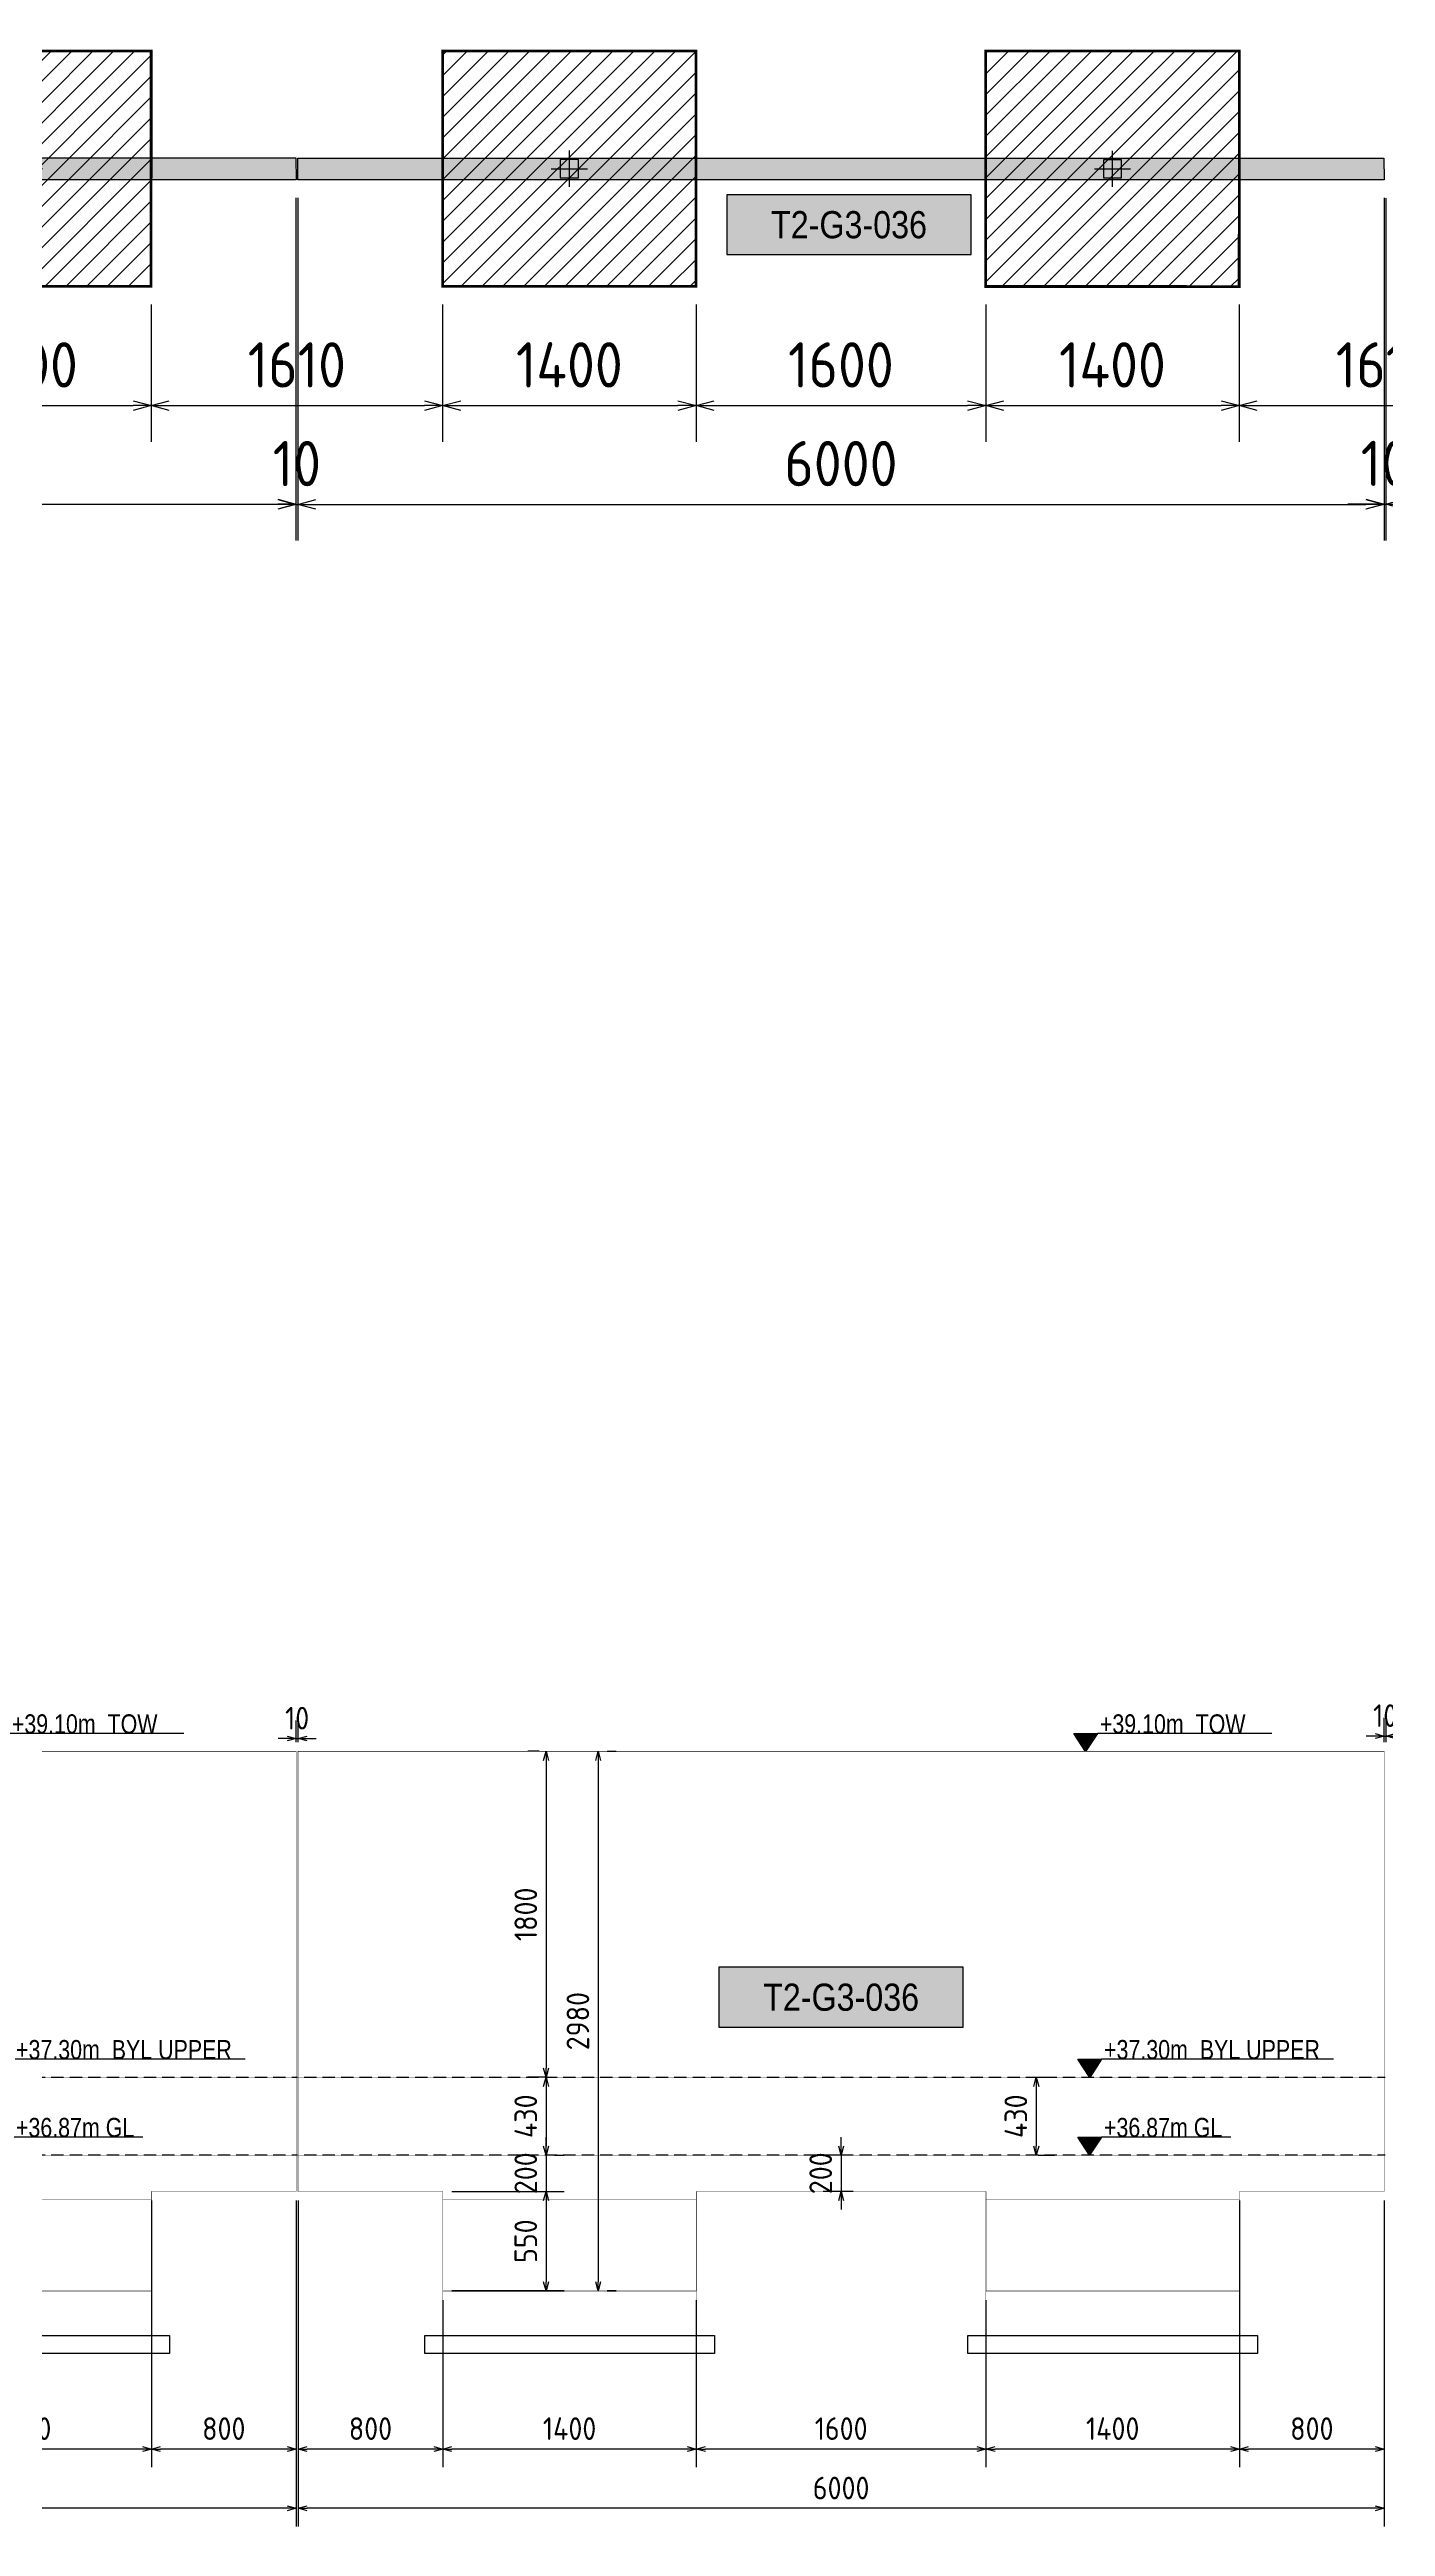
# Model space of a CAD drawing. Header units: centimetres. Extents: x -6122352 to 7132207, y -1694241 to 1947892.
# Drawn here: x 3772394 to 3779774, y 813254 to 826931 of the extents above; entities that cross this region are included whole.
import ezdxf
from ezdxf.enums import TextEntityAlignment as Align

# ---------------------------------------------------------------- set-up
doc = ezdxf.new("R2010")
doc.units = ezdxf.units.CM
doc.header["$MEASUREMENT"] = 0
doc.header["$PDMODE"] = 66
doc.header["$PDSIZE"] = 100
doc.linetypes.add('DASHED2', pattern=[0.375, 0.25, -0.125])
doc.linetypes.add('HIDDEN', pattern=[0.375, 0.25, -0.125])
for name, color, linetype in [('@MI-FOOTINGS', 7, 'Continuous'), ('@MI-TYPE-01', 30, 'Continuous'), ('@MI-TYPE-02', 6, 'Continuous'), ('JML-Dimension', 1, 'Continuous'), ('PANEL-TAGS', 7, 'Continuous'), ('SECTION', 130, 'Continuous')]:
    doc.layers.add(name, color=color, linetype=linetype)
doc.styles.add('PANELTAG_STYLE', font='arial.ttf')
doc.styles.add('Schueco-BEMSTIL', font='isocpeur.ttf', dxfattribs={"width": 0.9})
doc.styles.add('txt-Pisa-std', font='arial.ttf', dxfattribs={"width": 0.8})
doc.dimstyles.new('MI- JWC-TXT-2.5 MM', dxfattribs={"dimscale": 1.5, "dimtxt": 2.5, "dimasz": 1, "dimexe": 2, "dimexo": 1, "dimgap": 1, "dimtad": 1, "dimdec": 0, "dimdsep": 46, "dimtxsty": 'Schueco-BEMSTIL', "dimblk": 'OPEN30', "dimcen": 0, "dimdle": 2, "dimclrd": 140, "dimclre": 8, "dimclrt": 40, "dimadec": 0, "dimazin": 2, "dimtfac": 1, "dimtdec": 0, "dimtix": 1, "dimtmove": 2, "dimatfit": 3, "dimldrblk": 'OPEN', "dimfxl": 2, "dimlwd": -1, "dimlwe": -1, "dimarcsym": 0})

# ---------------------------------------------------------------- blocks, each defined once
blk = doc.blocks.new('T2-FOOTING PLAN')
at = {"layer": '@MI-FOOTINGS', "transparency": 33554679}
h = blk.add_hatch(dxfattribs=at)
h.set_pattern_fill('ANSI31', color=8, scale=650)
h.paths.add_polyline_path([(-700, 650), (700, 650), (700, -650), (-700, -650)])
at = {"layer": '@MI-FOOTINGS', "color": 160, "true_color": 0x3340f0, "const_width": 15}
blk.add_lwpolyline([(-700, 650), (700, 650), (700, -650), (-700, -650)], close=True, dxfattribs=at)
at = {"layer": '@MI-FOOTINGS', "color": 30}
blk.add_point((0, 0), dxfattribs=at)
blk = doc.blocks.new('_Open30')
at = {"color": 0, "linetype": 'ByBlock', "lineweight": -2}
for p, q in [((-1, 0.27), (0, 0)), ((0, 0), (-1, -0.27)), ((0, 0), (-1, 0))]:
    blk.add_line(p, q, dxfattribs=at)
blk = doc.blocks.new('*D2758')
at = {"layer": '@MI-TYPE-02', "color": 8, "transparency": 16777216}
for p, q in [((-18908, -747), (-18908, -1506)), ((-17298, -748), (-17298, -1506))]:
    blk.add_line(p, q, dxfattribs=at)
at = {"layer": '@MI-TYPE-02', "color": 140, "transparency": 16777216}
blk.add_line((-18808, -1306), (-17398, -1306), dxfattribs=at)
at = {"layer": 'Defpoints', "color": 0, "transparency": 16777216}
for p in [(-18908, -647), (-17298, -648), (-17298, -1306)]:
    blk.add_point(p, dxfattribs=at)
at = {"layer": '@MI-TYPE-02', "color": 140, "transparency": 16777216, "xscale": 100, "yscale": 100, "zscale": 100, "rotation": 180}
blk.add_blockref('_Open30', (-18908, -1306), dxfattribs=at)
at = {"layer": '@MI-TYPE-02', "color": 140, "transparency": 16777216, "xscale": 100, "yscale": 100, "zscale": 100}
blk.add_blockref('_Open30', (-17298, -1306), dxfattribs=at)
at = {"layer": '@MI-TYPE-02', "color": 40, "transparency": 16777216, "insert": (-18103, -1081), "char_height": 250, "attachment_point": 5, "style": 'Schueco-BEMSTIL'}
blk.add_mtext('1610', dxfattribs=at)
blk = doc.blocks.new('_Open')
at = {"color": 0, "linetype": 'ByBlock', "lineweight": -2}
for p, q in [((-1, 0.2), (0, 0)), ((-1, -0.2), (0, 0)), ((0, 0), (-1, 0))]:
    blk.add_line(p, q, dxfattribs=at)
blk = doc.blocks.new('*D2763')
at = {"layer": '@MI-TYPE-02', "color": 8, "transparency": 16777216}
for p, q in [((-17298, -748), (-17298, -1506)), ((-15898, -748), (-15898, -1506))]:
    blk.add_line(p, q, dxfattribs=at)
at = {"layer": '@MI-TYPE-02', "color": 140, "transparency": 16777216}
blk.add_line((-17198, -1306), (-15998, -1306), dxfattribs=at)
at = {"layer": 'Defpoints', "color": 0, "transparency": 16777216}
for p in [(-17298, -648), (-15898, -648), (-15898, -1306)]:
    blk.add_point(p, dxfattribs=at)
at = {"layer": '@MI-TYPE-02', "color": 140, "transparency": 16777216, "xscale": 100, "yscale": 100, "zscale": 100, "rotation": 180}
blk.add_blockref('_Open30', (-17298, -1306), dxfattribs=at)
at = {"layer": '@MI-TYPE-02', "color": 140, "transparency": 16777216, "xscale": 100, "yscale": 100, "zscale": 100}
blk.add_blockref('_Open30', (-15898, -1306), dxfattribs=at)
at = {"layer": '@MI-TYPE-02', "color": 40, "transparency": 16777216, "insert": (-16598, -1081), "char_height": 250, "attachment_point": 5, "style": 'Schueco-BEMSTIL'}
blk.add_mtext('1400', dxfattribs=at)
blk = doc.blocks.new('*D2760')
at = {"layer": '@MI-TYPE-02', "color": 8, "transparency": 16777216}
for p, q in [((-15898, -748), (-15898, -1506)), ((-14298, -748), (-14298, -1506))]:
    blk.add_line(p, q, dxfattribs=at)
at = {"layer": '@MI-TYPE-02', "color": 140, "transparency": 16777216}
blk.add_line((-15798, -1306), (-14398, -1306), dxfattribs=at)
at = {"layer": 'Defpoints', "color": 0, "transparency": 16777216}
for p in [(-15898, -648), (-14298, -648), (-14298, -1306)]:
    blk.add_point(p, dxfattribs=at)
at = {"layer": '@MI-TYPE-02', "color": 140, "transparency": 16777216, "xscale": 100, "yscale": 100, "zscale": 100, "rotation": 180}
blk.add_blockref('_Open30', (-15898, -1306), dxfattribs=at)
at = {"layer": '@MI-TYPE-02', "color": 140, "transparency": 16777216, "xscale": 100, "yscale": 100, "zscale": 100}
blk.add_blockref('_Open30', (-14298, -1306), dxfattribs=at)
at = {"layer": '@MI-TYPE-02', "color": 40, "transparency": 16777216, "insert": (-15098, -1081), "char_height": 250, "attachment_point": 5, "style": 'Schueco-BEMSTIL'}
blk.add_mtext('1600', dxfattribs=at)
blk = doc.blocks.new('*D2761')
at = {"layer": '@MI-TYPE-02', "color": 8, "transparency": 16777216}
for p, q in [((-14298, -748), (-14298, -1506)), ((-12898, -748), (-12898, -1506))]:
    blk.add_line(p, q, dxfattribs=at)
at = {"layer": '@MI-TYPE-02', "color": 140, "transparency": 16777216}
blk.add_line((-14198, -1306), (-12998, -1306), dxfattribs=at)
at = {"layer": 'Defpoints', "color": 0, "transparency": 16777216}
for p in [(-14298, -648), (-12898, -648), (-12898, -1306)]:
    blk.add_point(p, dxfattribs=at)
at = {"layer": '@MI-TYPE-02', "color": 140, "transparency": 16777216, "xscale": 100, "yscale": 100, "zscale": 100, "rotation": 180}
blk.add_blockref('_Open30', (-14298, -1306), dxfattribs=at)
at = {"layer": '@MI-TYPE-02', "color": 140, "transparency": 16777216, "xscale": 100, "yscale": 100, "zscale": 100}
blk.add_blockref('_Open30', (-12898, -1306), dxfattribs=at)
at = {"layer": '@MI-TYPE-02', "color": 40, "transparency": 16777216, "insert": (-13598, -1081), "char_height": 250, "attachment_point": 5, "style": 'Schueco-BEMSTIL'}
blk.add_mtext('1400', dxfattribs=at)
blk = doc.blocks.new('*D2762')
at = {"layer": '@MI-TYPE-02', "color": 8, "transparency": 16777216}
for p, q in [((-12898, -748), (-12898, -1506)), ((-11288, -748), (-11288, -1506))]:
    blk.add_line(p, q, dxfattribs=at)
at = {"layer": '@MI-TYPE-02', "color": 140, "transparency": 16777216}
blk.add_line((-12798, -1306), (-11388, -1306), dxfattribs=at)
at = {"layer": 'Defpoints', "color": 0, "transparency": 16777216}
for p in [(-12898, -648), (-11288, -648), (-11288, -1306)]:
    blk.add_point(p, dxfattribs=at)
at = {"layer": '@MI-TYPE-02', "color": 140, "transparency": 16777216, "xscale": 100, "yscale": 100, "zscale": 100, "rotation": 180}
blk.add_blockref('_Open30', (-12898, -1306), dxfattribs=at)
at = {"layer": '@MI-TYPE-02', "color": 140, "transparency": 16777216, "xscale": 100, "yscale": 100, "zscale": 100}
blk.add_blockref('_Open30', (-11288, -1306), dxfattribs=at)
at = {"layer": '@MI-TYPE-02', "color": 40, "transparency": 16777216, "insert": (-12093, -1081), "char_height": 250, "attachment_point": 5, "style": 'Schueco-BEMSTIL'}
blk.add_mtext('1610', dxfattribs=at)
blk = doc.blocks.new('*D2740')
at = {"layer": '@MI-TYPE-02', "color": 8, "transparency": 16777216}
for p, q in [((-24108, -158), (-24108, -2050)), ((-18108, -158), (-18108, -2050))]:
    blk.add_line(p, q, dxfattribs=at)
at = {"layer": '@MI-TYPE-02', "color": 140, "transparency": 16777216}
blk.add_line((-24008, -1850), (-18208, -1850), dxfattribs=at)
at = {"layer": 'Defpoints', "color": 0, "transparency": 16777216}
for p in [(-24108, -58), (-18108, -58), (-18108, -1850)]:
    blk.add_point(p, dxfattribs=at)
at = {"layer": '@MI-TYPE-02', "color": 140, "transparency": 16777216, "xscale": 100, "yscale": 100, "zscale": 100, "rotation": 180}
blk.add_blockref('_Open30', (-24108, -1850), dxfattribs=at)
at = {"layer": '@MI-TYPE-02', "color": 140, "transparency": 16777216, "xscale": 100, "yscale": 100, "zscale": 100}
blk.add_blockref('_Open30', (-18108, -1850), dxfattribs=at)
at = {"layer": '@MI-TYPE-02', "color": 40, "transparency": 16777216, "insert": (-21108, -1625), "char_height": 250, "attachment_point": 5, "style": 'Schueco-BEMSTIL'}
blk.add_mtext('6000', dxfattribs=at)
blk = doc.blocks.new('*D2644')
at = {"layer": '@MI-TYPE-02', "color": 8, "transparency": 16777216}
for p, q in [((-24108, -159), (-24108, -2051)), ((-18108, -158), (-18108, -2051))]:
    blk.add_line(p, q, dxfattribs=at)
at = {"layer": '@MI-TYPE-02', "color": 140, "transparency": 16777216}
blk.add_line((-18208, -1851), (-24008, -1851), dxfattribs=at)
at = {"layer": 'Defpoints', "color": 0, "transparency": 16777216}
for p in [(-24108, -59), (-18108, -58), (-24108, -1851)]:
    blk.add_point(p, dxfattribs=at)
at = {"layer": '@MI-TYPE-02', "color": 140, "transparency": 16777216, "xscale": 100, "yscale": 100, "zscale": 100, "rotation": 180}
blk.add_blockref('_Open30', (-24108, -1851), dxfattribs=at)
at = {"layer": '@MI-TYPE-02', "color": 140, "transparency": 16777216, "xscale": 100, "yscale": 100, "zscale": 100}
blk.add_blockref('_Open30', (-18108, -1851), dxfattribs=at)
at = {"layer": '@MI-TYPE-02', "color": 40, "transparency": 16777216, "insert": (-21108, -1626), "char_height": 250, "attachment_point": 5, "style": 'Schueco-BEMSTIL'}
blk.add_mtext('6000', dxfattribs=at)
blk = doc.blocks.new('*D2645')
at = {"layer": '@MI-TYPE-02', "color": 8, "transparency": 16777216}
for p, q in [((-12098, -159), (-12098, -2050)), ((-12088, -160), (-12088, -2050))]:
    blk.add_line(p, q, dxfattribs=at)
at = {"layer": '@MI-TYPE-02', "color": 140, "transparency": 16777216}
for p, q in [((-12198, -1850), (-12298, -1850)), ((-12098, -1850), (-12088, -1850)), ((-11988, -1850), (-11888, -1850))]:
    blk.add_line(p, q, dxfattribs=at)
at = {"layer": 'Defpoints', "color": 0, "transparency": 16777216}
for p in [(-12098, -59), (-12088, -60), (-12088, -1850)]:
    blk.add_point(p, dxfattribs=at)
at = {"layer": '@MI-TYPE-02', "color": 140, "transparency": 16777216, "xscale": 100, "yscale": 100, "zscale": 100}
blk.add_blockref('_Open30', (-12098, -1850), dxfattribs=at)
at = {"layer": '@MI-TYPE-02', "color": 140, "transparency": 16777216, "xscale": 100, "yscale": 100, "zscale": 100, "rotation": 180}
blk.add_blockref('_Open30', (-12088, -1850), dxfattribs=at)
at = {"layer": '@MI-TYPE-02', "color": 40, "transparency": 16777216, "insert": (-12093, -1625), "char_height": 250, "attachment_point": 5, "style": 'Schueco-BEMSTIL'}
blk.add_mtext('10', dxfattribs=at)
blk = doc.blocks.new('*D2649')
at = {"layer": '@MI-TYPE-02', "color": 8, "transparency": 16777216}
for p, q in [((-18108, -158), (-18108, -2051)), ((-18098, -159), (-18098, -2051))]:
    blk.add_line(p, q, dxfattribs=at)
at = {"layer": '@MI-TYPE-02', "color": 140, "transparency": 16777216}
for p, q in [((-18208, -1851), (-18308, -1851)), ((-18108, -1851), (-18098, -1851)), ((-17998, -1851), (-17898, -1851))]:
    blk.add_line(p, q, dxfattribs=at)
at = {"layer": 'Defpoints', "color": 0, "transparency": 16777216}
for p in [(-18108, -58), (-18098, -59), (-18098, -1851)]:
    blk.add_point(p, dxfattribs=at)
at = {"layer": '@MI-TYPE-02', "color": 140, "transparency": 16777216, "xscale": 100, "yscale": 100, "zscale": 100}
blk.add_blockref('_Open30', (-18108, -1851), dxfattribs=at)
at = {"layer": '@MI-TYPE-02', "color": 140, "transparency": 16777216, "xscale": 100, "yscale": 100, "zscale": 100, "rotation": 180}
blk.add_blockref('_Open30', (-18098, -1851), dxfattribs=at)
at = {"layer": '@MI-TYPE-02', "color": 40, "transparency": 16777216, "insert": (-18103, -1626), "char_height": 250, "attachment_point": 5, "style": 'Schueco-BEMSTIL'}
blk.add_mtext('10', dxfattribs=at)
blk = doc.blocks.new('*D2650')
at = {"layer": '@MI-TYPE-02', "color": 8, "transparency": 16777216}
for p, q in [((-18098, -159), (-18098, -2051)), ((-12098, -159), (-12098, -2051))]:
    blk.add_line(p, q, dxfattribs=at)
at = {"layer": '@MI-TYPE-02', "color": 140, "transparency": 16777216}
blk.add_line((-17998, -1851), (-12198, -1851), dxfattribs=at)
at = {"layer": 'Defpoints', "color": 0, "transparency": 16777216}
for p in [(-18098, -59), (-12098, -59), (-12098, -1851)]:
    blk.add_point(p, dxfattribs=at)
at = {"layer": '@MI-TYPE-02', "color": 140, "transparency": 16777216, "xscale": 100, "yscale": 100, "zscale": 100, "rotation": 180}
blk.add_blockref('_Open30', (-18098, -1851), dxfattribs=at)
at = {"layer": '@MI-TYPE-02', "color": 140, "transparency": 16777216, "xscale": 100, "yscale": 100, "zscale": 100}
blk.add_blockref('_Open30', (-12098, -1851), dxfattribs=at)
at = {"layer": '@MI-TYPE-02', "color": 40, "transparency": 16777216, "insert": (-15098, -1626), "char_height": 250, "attachment_point": 5, "style": 'Schueco-BEMSTIL'}
blk.add_mtext('6000', dxfattribs=at)
blk = doc.blocks.new('*D2654')
at = {"layer": '@MI-TYPE-02', "color": 8, "transparency": 16777216}
for p, q in [((-20308, -747), (-20308, -1506)), ((-18908, -747), (-18908, -1506))]:
    blk.add_line(p, q, dxfattribs=at)
at = {"layer": '@MI-TYPE-02', "color": 140, "transparency": 16777216}
blk.add_line((-20208, -1306), (-19008, -1306), dxfattribs=at)
at = {"layer": 'Defpoints', "color": 0, "transparency": 16777216}
for p in [(-20308, -647), (-18908, -647), (-18908, -1306)]:
    blk.add_point(p, dxfattribs=at)
at = {"layer": '@MI-TYPE-02', "color": 140, "transparency": 16777216, "xscale": 100, "yscale": 100, "zscale": 100, "rotation": 180}
blk.add_blockref('_Open30', (-20308, -1306), dxfattribs=at)
at = {"layer": '@MI-TYPE-02', "color": 140, "transparency": 16777216, "xscale": 100, "yscale": 100, "zscale": 100}
blk.add_blockref('_Open30', (-18908, -1306), dxfattribs=at)
at = {"layer": '@MI-TYPE-02', "color": 40, "transparency": 16777216, "insert": (-19608, -1081), "char_height": 250, "attachment_point": 5, "style": 'Schueco-BEMSTIL'}
blk.add_mtext('1400', dxfattribs=at)
blk = doc.blocks.new('PANELTAG')
at = {"layer": 'PANEL-TAGS', "color": 1}
blk.add_lwpolyline([(-13.5, -3.3), (13.5, -3.3), (13.5, 3.3), (-13.5, 3.3)], close=True, dxfattribs=at)
at = {"layer": 'PANEL-TAGS', "color": 40, "true_color": 0xffd700}
blk.add_solid([(-13.5, -3.3), (13.5, -3.3), (-13.5, 3.3), (13.5, 3.3)], dxfattribs=at)
at = {"layer": 'PANEL-TAGS', "color": 5, "style": 'PANELTAG_STYLE', "width": 0.85}
blk.add_attdef('TAGNO', text='', height=3, dxfattribs=at).set_placement((0, 0), align=Align.MIDDLE)
blk = doc.blocks.new('*D2997')
at = {"layer": '@MI-TYPE-01', "color": 8, "transparency": 16777216}
for p, q in [((3742906, 815054), (3742906, 813581)), ((3743706, 815054), (3743706, 813581))]:
    blk.add_line(p, q, dxfattribs=at)
at = {"layer": '@MI-TYPE-01', "color": 140, "transparency": 16777216}
blk.add_line((3743656, 813681), (3742956, 813681), dxfattribs=at)
at = {"layer": 'Defpoints', "color": 0, "transparency": 16777216}
for p in [(3742906, 815104), (3743706, 815104), (3742906, 813681)]:
    blk.add_point(p, dxfattribs=at)
at = {"layer": '@MI-TYPE-01', "color": 140, "transparency": 16777216, "xscale": 50, "yscale": 50, "zscale": 50, "rotation": 180}
blk.add_blockref('_Open30', (3742906, 813681), dxfattribs=at)
at = {"layer": '@MI-TYPE-01', "color": 140, "transparency": 16777216, "xscale": 50, "yscale": 50, "zscale": 50}
blk.add_blockref('_Open30', (3743706, 813681), dxfattribs=at)
at = {"layer": '@MI-TYPE-01', "color": 40, "transparency": 16777216, "insert": (3743306, 813794), "char_height": 125, "attachment_point": 5, "style": 'Schueco-BEMSTIL'}
blk.add_mtext('800', dxfattribs=at)
blk = doc.blocks.new('*D2998')
at = {"layer": '@MI-TYPE-01', "color": 8, "transparency": 16777216}
for p, q in [((3742906, 815054), (3742906, 813581)), ((3741506, 814504), (3741506, 813581))]:
    blk.add_line(p, q, dxfattribs=at)
at = {"layer": '@MI-TYPE-01', "color": 140, "transparency": 16777216}
blk.add_line((3742856, 813681), (3741556, 813681), dxfattribs=at)
at = {"layer": 'Defpoints', "color": 0, "transparency": 16777216}
for p in [(3742906, 815104), (3741506, 814554), (3741506, 813681)]:
    blk.add_point(p, dxfattribs=at)
at = {"layer": '@MI-TYPE-01', "color": 140, "transparency": 16777216, "xscale": 50, "yscale": 50, "zscale": 50, "rotation": 180}
blk.add_blockref('_Open30', (3741506, 813681), dxfattribs=at)
at = {"layer": '@MI-TYPE-01', "color": 140, "transparency": 16777216, "xscale": 50, "yscale": 50, "zscale": 50}
blk.add_blockref('_Open30', (3742906, 813681), dxfattribs=at)
at = {"layer": '@MI-TYPE-01', "color": 40, "transparency": 16777216, "insert": (3742206, 813794), "char_height": 125, "attachment_point": 5, "style": 'Schueco-BEMSTIL'}
blk.add_mtext('1400', dxfattribs=at)
blk = doc.blocks.new('*D2999')
at = {"layer": '@MI-TYPE-01', "color": 8, "transparency": 16777216}
for p, q in [((3739906, 814504), (3739906, 813581)), ((3741506, 814504), (3741506, 813581))]:
    blk.add_line(p, q, dxfattribs=at)
at = {"layer": '@MI-TYPE-01', "color": 140, "transparency": 16777216}
blk.add_line((3741456, 813681), (3739956, 813681), dxfattribs=at)
at = {"layer": 'Defpoints', "color": 0, "transparency": 16777216}
for p in [(3739906, 814554), (3741506, 814554), (3739906, 813681)]:
    blk.add_point(p, dxfattribs=at)
at = {"layer": '@MI-TYPE-01', "color": 140, "transparency": 16777216, "xscale": 50, "yscale": 50, "zscale": 50, "rotation": 180}
blk.add_blockref('_Open30', (3739906, 813681), dxfattribs=at)
at = {"layer": '@MI-TYPE-01', "color": 140, "transparency": 16777216, "xscale": 50, "yscale": 50, "zscale": 50}
blk.add_blockref('_Open30', (3741506, 813681), dxfattribs=at)
at = {"layer": '@MI-TYPE-01', "color": 40, "transparency": 16777216, "insert": (3740706, 813794), "char_height": 125, "attachment_point": 5, "style": 'Schueco-BEMSTIL'}
blk.add_mtext('1600', dxfattribs=at)
blk = doc.blocks.new('*D3000')
at = {"layer": '@MI-TYPE-01', "color": 8, "transparency": 16777216}
for p, q in [((3738506, 814504), (3738506, 813581)), ((3739906, 814504), (3739906, 813581))]:
    blk.add_line(p, q, dxfattribs=at)
at = {"layer": '@MI-TYPE-01', "color": 140, "transparency": 16777216}
blk.add_line((3739856, 813681), (3738556, 813681), dxfattribs=at)
at = {"layer": 'Defpoints', "color": 0, "transparency": 16777216}
for p in [(3738506, 814554), (3739906, 814554), (3738506, 813681)]:
    blk.add_point(p, dxfattribs=at)
at = {"layer": '@MI-TYPE-01', "color": 140, "transparency": 16777216, "xscale": 50, "yscale": 50, "zscale": 50, "rotation": 180}
blk.add_blockref('_Open30', (3738506, 813681), dxfattribs=at)
at = {"layer": '@MI-TYPE-01', "color": 140, "transparency": 16777216, "xscale": 50, "yscale": 50, "zscale": 50}
blk.add_blockref('_Open30', (3739906, 813681), dxfattribs=at)
at = {"layer": '@MI-TYPE-01', "color": 40, "transparency": 16777216, "insert": (3739206, 813794), "char_height": 125, "attachment_point": 5, "style": 'Schueco-BEMSTIL'}
blk.add_mtext('1400', dxfattribs=at)
blk = doc.blocks.new('*D3001')
at = {"layer": '@MI-TYPE-01', "color": 8, "transparency": 16777216}
for p, q in [((3737706, 815054), (3737706, 813581)), ((3738506, 814504), (3738506, 813581))]:
    blk.add_line(p, q, dxfattribs=at)
at = {"layer": '@MI-TYPE-01', "color": 140, "transparency": 16777216}
blk.add_line((3738456, 813681), (3737756, 813681), dxfattribs=at)
at = {"layer": 'Defpoints', "color": 0, "transparency": 16777216}
for p in [(3737706, 815104), (3738506, 814554), (3737706, 813681)]:
    blk.add_point(p, dxfattribs=at)
at = {"layer": '@MI-TYPE-01', "color": 140, "transparency": 16777216, "xscale": 50, "yscale": 50, "zscale": 50, "rotation": 180}
blk.add_blockref('_Open30', (3737706, 813681), dxfattribs=at)
at = {"layer": '@MI-TYPE-01', "color": 140, "transparency": 16777216, "xscale": 50, "yscale": 50, "zscale": 50}
blk.add_blockref('_Open30', (3738506, 813681), dxfattribs=at)
at = {"layer": '@MI-TYPE-01', "color": 40, "transparency": 16777216, "insert": (3738106, 813794), "char_height": 125, "attachment_point": 5, "style": 'Schueco-BEMSTIL'}
blk.add_mtext('800', dxfattribs=at)
blk = doc.blocks.new('*D3002')
at = {"layer": '@MI-TYPE-01', "color": 8, "transparency": 16777216}
for p, q in [((3737706, 815054), (3737706, 813254)), ((3743706, 815054), (3743706, 813254))]:
    blk.add_line(p, q, dxfattribs=at)
at = {"layer": '@MI-TYPE-01', "color": 140, "transparency": 16777216}
blk.add_line((3743656, 813354), (3737756, 813354), dxfattribs=at)
at = {"layer": 'Defpoints', "color": 0, "transparency": 16777216}
for p in [(3737706, 815104), (3743706, 815104), (3737706, 813354)]:
    blk.add_point(p, dxfattribs=at)
at = {"layer": '@MI-TYPE-01', "color": 140, "transparency": 16777216, "xscale": 50, "yscale": 50, "zscale": 50, "rotation": 180}
blk.add_blockref('_Open30', (3737706, 813354), dxfattribs=at)
at = {"layer": '@MI-TYPE-01', "color": 140, "transparency": 16777216, "xscale": 50, "yscale": 50, "zscale": 50}
blk.add_blockref('_Open30', (3743706, 813354), dxfattribs=at)
at = {"layer": '@MI-TYPE-01', "color": 40, "transparency": 16777216, "insert": (3740706, 813466), "char_height": 125, "attachment_point": 5, "style": 'Schueco-BEMSTIL'}
blk.add_mtext('6000', dxfattribs=at)
blk = doc.blocks.new('T2-ELE FT')
at = {"color": 12, "linetype": 'HIDDEN', "ltscale": 5, "const_width": 2}
blk.add_lwpolyline([(30306558, 1676366), (30306558, 1676866), (30307958, 1676866), (30307958, 1676366)], dxfattribs=at)
at = {"color": 12, "ltscale": 20, "const_width": 2}
blk.add_lwpolyline([(30306558, 1676366), (30307958, 1676366), (30307958, 1676116), (30306558, 1676116)], close=True, dxfattribs=at)
at = {"color": 8, "ltscale": 20}
blk.add_lwpolyline([(30306458, 1676116), (30308058, 1676116), (30308058, 1676016), (30306458, 1676016)], close=True, dxfattribs=at)
blk = doc.blocks.new('*D3003')
at = {"layer": '@MI-TYPE-01', "color": 8, "transparency": 16777216}
for p, q in [((3739038, 817534), (3738976, 817534)), ((3739081, 815734), (3738976, 815734))]:
    blk.add_line(p, q, dxfattribs=at)
at = {"layer": '@MI-TYPE-01', "color": 140, "transparency": 16777216}
blk.add_line((3739076, 817484), (3739076, 815784), dxfattribs=at)
at = {"layer": 'Defpoints', "color": 0, "transparency": 16777216}
for p in [(3739088, 817534), (3739076, 815734), (3739131, 815734)]:
    blk.add_point(p, dxfattribs=at)
at = {"layer": '@MI-TYPE-01', "color": 140, "transparency": 16777216, "xscale": 50, "yscale": 50, "zscale": 50}
for p, rotation in [((3739076, 817534), 90), ((3739076, 815734), 270)]:
    blk.add_blockref('_Open30', p, dxfattribs=dict(at, rotation=rotation))
at = {"layer": '@MI-TYPE-01', "color": 40, "transparency": 16777216, "insert": (3738964, 816634), "char_height": 125, "attachment_point": 5, "rotation": 90, "style": 'Schueco-BEMSTIL'}
blk.add_mtext('1800', dxfattribs=at)
blk = doc.blocks.new('*D2996')
at = {"layer": '@MI-TYPE-01', "color": 140, "transparency": 16777216}
blk.add_line((3739364, 817484), (3739364, 814604), dxfattribs=at)
at = {"layer": '@MI-TYPE-01', "color": 8, "transparency": 16777216}
for p, q in [((3739414, 817534), (3739464, 817534)), ((3739414, 814554), (3739464, 814554))]:
    blk.add_line(p, q, dxfattribs=at)
at = {"layer": 'Defpoints', "color": 0, "transparency": 16777216}
for p in [(3739364, 817534), (3739364, 814554), (3739364, 814554)]:
    blk.add_point(p, dxfattribs=at)
at = {"layer": '@MI-TYPE-01', "color": 140, "transparency": 16777216, "xscale": 50, "yscale": 50, "zscale": 50}
for p, rotation in [((3739364, 817534), 90), ((3739364, 814554), 270)]:
    blk.add_blockref('_Open30', p, dxfattribs=dict(at, rotation=rotation))
at = {"layer": '@MI-TYPE-01', "color": 40, "transparency": 16777216, "insert": (3739252, 816044), "char_height": 125, "attachment_point": 5, "rotation": 90, "style": 'Schueco-BEMSTIL'}
blk.add_mtext('2980', dxfattribs=at)
blk = doc.blocks.new('*U2058')
at = {"layer": 'JML-Dimension'}
h = blk.add_hatch(color=10, dxfattribs=at)
h.dxf.hatch_style = 1
h.paths.add_polyline_path([(0, 0), (-1.54, 2.37), (1.54, 2.37)])
blk.add_line((24.31, 2.37), (1.54, 2.37), dxfattribs=at)
blk.add_lwpolyline([(0, 0), (-1.54, 2.37), (1.54, 2.37), (0, 0)], dxfattribs=at)
at = {"color": 5, "style": 'txt-Pisa-std', "width": 0.8}
blk.add_attdef('+0.0', text='', height=2.5, dxfattribs=at).set_placement((1.87, 2.37), align=Align.BOTTOM_LEFT)
blk = doc.blocks.new('*U2056')
at = {"layer": 'JML-Dimension'}
h = blk.add_hatch(color=10, dxfattribs=at)
h.dxf.hatch_style = 1
h.paths.add_polyline_path([(0, 0), (-1.54, 2.37), (1.54, 2.37)])
blk.add_line((31.81, 2.37), (1.54, 2.37), dxfattribs=at)
blk.add_lwpolyline([(0, 0), (-1.54, 2.37), (1.54, 2.37), (0, 0)], dxfattribs=at)
at = {"color": 5, "style": 'txt-Pisa-std', "width": 0.8}
blk.add_attdef('+0.0', text='', height=2.5, dxfattribs=at).set_placement((1.87, 2.37), align=Align.BOTTOM_LEFT)
blk = doc.blocks.new('*U2214')
at = {"layer": 'JML-Dimension'}
h = blk.add_hatch(color=10, dxfattribs=at)
h.dxf.hatch_style = 1
h.paths.add_polyline_path([(0, 0), (-1.54, 2.37), (1.54, 2.37)])
blk.add_line((18.43, 2.37), (1.54, 2.37), dxfattribs=at)
blk.add_lwpolyline([(0, 0), (-1.54, 2.37), (1.54, 2.37), (0, 0)], dxfattribs=at)
at = {"color": 5, "style": 'txt-Pisa-std', "width": 0.8}
blk.add_attdef('+0.0', text='', height=2.5, dxfattribs=at).set_placement((1.87, 2.37), align=Align.BOTTOM_LEFT)
blk = doc.blocks.new('*D3004')
at = {"layer": '@MI-TYPE-01', "color": 8, "transparency": 16777216}
for p, q in [((3741795, 815734), (3741884, 815734)), ((3741795, 815304), (3741884, 815304))]:
    blk.add_line(p, q, dxfattribs=at)
at = {"layer": '@MI-TYPE-01', "color": 140, "transparency": 16777216}
blk.add_line((3741784, 815684), (3741784, 815354), dxfattribs=at)
at = {"layer": 'Defpoints', "color": 0, "transparency": 16777216}
for p in [(3741745, 815734), (3741745, 815304), (3741784, 815304)]:
    blk.add_point(p, dxfattribs=at)
at = {"layer": '@MI-TYPE-01', "color": 140, "transparency": 16777216, "xscale": 50, "yscale": 50, "zscale": 50}
for p, rotation in [((3741784, 815734), 90), ((3741784, 815304), 270)]:
    blk.add_blockref('_Open30', p, dxfattribs=dict(at, rotation=rotation))
at = {"layer": '@MI-TYPE-01', "color": 40, "transparency": 16777216, "insert": (3741671, 815519), "char_height": 125, "attachment_point": 5, "rotation": 90, "style": 'Schueco-BEMSTIL'}
blk.add_mtext('430', dxfattribs=at)
blk = doc.blocks.new('*D3005')
at = {"layer": '@MI-TYPE-01', "color": 8, "transparency": 16777216}
for p, q in [((3740772, 815304), (3740606, 815304)), ((3740772, 815104), (3740606, 815104))]:
    blk.add_line(p, q, dxfattribs=at)
at = {"layer": '@MI-TYPE-01', "color": 140, "transparency": 16777216}
for p, q in [((3740706, 815354), (3740706, 815404)), ((3740706, 815304), (3740706, 815104)), ((3740706, 815054), (3740706, 815004))]:
    blk.add_line(p, q, dxfattribs=at)
at = {"layer": 'Defpoints', "color": 0, "transparency": 16777216}
for p in [(3740822, 815304), (3740706, 815104), (3740822, 815104)]:
    blk.add_point(p, dxfattribs=at)
at = {"layer": '@MI-TYPE-01', "color": 140, "transparency": 16777216, "xscale": 50, "yscale": 50, "zscale": 50}
for p, rotation in [((3740706, 815304), 270), ((3740706, 815104), 90)]:
    blk.add_blockref('_Open30', p, dxfattribs=dict(at, rotation=rotation))
at = {"layer": '@MI-TYPE-01', "color": 40, "transparency": 16777216, "insert": (3740593, 815204), "char_height": 125, "attachment_point": 5, "rotation": 90, "style": 'Schueco-BEMSTIL'}
blk.add_mtext('200', dxfattribs=at)
blk = doc.blocks.new('*D3006')
at = {"layer": '@MI-TYPE-01', "color": 8, "transparency": 16777216}
for p, q in [((3739081, 815734), (3738976, 815734)), ((3739122, 815304), (3739176, 815304))]:
    blk.add_line(p, q, dxfattribs=at)
at = {"layer": '@MI-TYPE-01', "color": 140, "transparency": 16777216}
blk.add_line((3739076, 815684), (3739076, 815354), dxfattribs=at)
at = {"layer": 'Defpoints', "color": 0, "transparency": 16777216}
for p in [(3739131, 815734), (3739072, 815304), (3739076, 815304)]:
    blk.add_point(p, dxfattribs=at)
at = {"layer": '@MI-TYPE-01', "color": 140, "transparency": 16777216, "xscale": 50, "yscale": 50, "zscale": 50}
for p, rotation in [((3739076, 815734), 90), ((3739076, 815304), 270)]:
    blk.add_blockref('_Open30', p, dxfattribs=dict(at, rotation=rotation))
at = {"layer": '@MI-TYPE-01', "color": 40, "transparency": 16777216, "insert": (3738964, 815519), "char_height": 125, "attachment_point": 5, "rotation": 90, "style": 'Schueco-BEMSTIL'}
blk.add_mtext('430', dxfattribs=at)
blk = doc.blocks.new('*D3007')
at = {"layer": '@MI-TYPE-01', "color": 140, "transparency": 16777216}
for p, q in [((3739076, 815354), (3739076, 815404)), ((3739076, 815304), (3739076, 815104)), ((3739076, 815054), (3739076, 815004))]:
    blk.add_line(p, q, dxfattribs=at)
at = {"layer": '@MI-TYPE-01', "color": 8, "transparency": 16777216}
for p, q in [((3739122, 815304), (3739176, 815304)), ((3738556, 815104), (3739176, 815104))]:
    blk.add_line(p, q, dxfattribs=at)
at = {"layer": 'Defpoints', "color": 0, "transparency": 16777216}
for p in [(3739072, 815304), (3738506, 815104), (3739076, 815104)]:
    blk.add_point(p, dxfattribs=at)
at = {"layer": '@MI-TYPE-01', "color": 140, "transparency": 16777216, "xscale": 50, "yscale": 50, "zscale": 50}
for p, rotation in [((3739076, 815304), 270), ((3739076, 815104), 90)]:
    blk.add_blockref('_Open30', p, dxfattribs=dict(at, rotation=rotation))
at = {"layer": '@MI-TYPE-01', "color": 40, "transparency": 16777216, "insert": (3738964, 815204), "char_height": 125, "attachment_point": 5, "rotation": 90, "style": 'Schueco-BEMSTIL'}
blk.add_mtext('200', dxfattribs=at)
blk = doc.blocks.new('*D3008')
at = {"layer": '@MI-TYPE-01', "color": 8, "transparency": 16777216}
for p, q in [((3738556, 815104), (3739176, 815104)), ((3738556, 814554), (3739176, 814554))]:
    blk.add_line(p, q, dxfattribs=at)
at = {"layer": '@MI-TYPE-01', "color": 140, "transparency": 16777216}
blk.add_line((3739076, 815054), (3739076, 814604), dxfattribs=at)
at = {"layer": 'Defpoints', "color": 0, "transparency": 16777216}
for p in [(3738506, 815104), (3738506, 814554), (3739076, 814554)]:
    blk.add_point(p, dxfattribs=at)
at = {"layer": '@MI-TYPE-01', "color": 140, "transparency": 16777216, "xscale": 50, "yscale": 50, "zscale": 50}
for p, rotation in [((3739076, 815104), 90), ((3739076, 814554), 270)]:
    blk.add_blockref('_Open30', p, dxfattribs=dict(at, rotation=rotation))
at = {"layer": '@MI-TYPE-01', "color": 40, "transparency": 16777216, "insert": (3738964, 814829), "char_height": 125, "attachment_point": 5, "rotation": 90, "style": 'Schueco-BEMSTIL'}
blk.add_mtext('550', dxfattribs=at)
blk = doc.blocks.new('*D3015')
at = {"layer": '@MI-TYPE-01', "color": 8, "transparency": 16777216}
for p, q in [((3773757, 817584), (3773757, 817705)), ((3773767, 817584), (3773767, 817705))]:
    blk.add_line(p, q, dxfattribs=at)
at = {"layer": '@MI-TYPE-01', "color": 140, "transparency": 16777216}
for p, q in [((3773707, 817605), (3773657, 817605)), ((3773757, 817605), (3773767, 817605)), ((3773817, 817605), (3773867, 817605))]:
    blk.add_line(p, q, dxfattribs=at)
at = {"layer": 'Defpoints', "color": 0, "transparency": 16777216}
for p in [(3773757, 817534), (3773767, 817605), (3773767, 817534)]:
    blk.add_point(p, dxfattribs=at)
at = {"layer": '@MI-TYPE-01', "color": 140, "transparency": 16777216, "xscale": 50, "yscale": 50, "zscale": 50}
blk.add_blockref('_Open30', (3773757, 817605), dxfattribs=at)
at = {"layer": '@MI-TYPE-01', "color": 140, "transparency": 16777216, "xscale": 50, "yscale": 50, "zscale": 50, "rotation": 180}
blk.add_blockref('_Open30', (3773767, 817605), dxfattribs=at)
at = {"layer": '@MI-TYPE-01', "color": 40, "transparency": 16777216, "insert": (3773762, 817717), "char_height": 125, "attachment_point": 5, "style": 'Schueco-BEMSTIL'}
blk.add_mtext('10', dxfattribs=at)
blk = doc.blocks.new('*D3016')
at = {"layer": '@MI-TYPE-01', "color": 140, "transparency": 16777216}
for p, q in [((3779717, 817618), (3779667, 817618)), ((3779767, 817618), (3779777, 817618)), ((3779827, 817618), (3779877, 817618))]:
    blk.add_line(p, q, dxfattribs=at)
at = {"layer": '@MI-TYPE-01', "color": 8, "transparency": 16777216}
for p, q in [((3779767, 817584), (3779767, 817718)), ((3779777, 817584), (3779777, 817718))]:
    blk.add_line(p, q, dxfattribs=at)
at = {"layer": 'Defpoints', "color": 0, "transparency": 16777216}
for p in [(3779777, 817618), (3779767, 817534), (3779777, 817534)]:
    blk.add_point(p, dxfattribs=at)
at = {"layer": '@MI-TYPE-01', "color": 140, "transparency": 16777216, "xscale": 50, "yscale": 50, "zscale": 50}
blk.add_blockref('_Open30', (3779767, 817618), dxfattribs=at)
at = {"layer": '@MI-TYPE-01', "color": 140, "transparency": 16777216, "xscale": 50, "yscale": 50, "zscale": 50, "rotation": 180}
blk.add_blockref('_Open30', (3779777, 817618), dxfattribs=at)
at = {"layer": '@MI-TYPE-01', "color": 40, "transparency": 16777216, "insert": (3779772, 817731), "char_height": 125, "attachment_point": 5, "style": 'Schueco-BEMSTIL'}
blk.add_mtext('10', dxfattribs=at)
blk = doc.blocks.new('*U2659')
at = {"layer": '@MI-TYPE-02'}
h = blk.add_hatch(color=256, dxfattribs=at)
h.dxf.hatch_style = 1
h.paths.add_polyline_path([(-24108.2, 61.6), (-18108.3, 61.7), (-18107.9, -58.3), (-24107.8, -58.4)])
h = blk.add_hatch(color=256, dxfattribs=at)
h.dxf.hatch_style = 1
h.paths.add_polyline_path([(-18098.2, 60.8), (-12098.3, 60.9), (-12097.8, -59.1), (-18097.8, -59.2)])
for points in [[(-24108.2, 61.6), (-18108.3, 61.7), (-18107.9, -58.3), (-24107.8, -58.4)], [(-18098.2, 60.8), (-12098.3, 60.9), (-12097.8, -59.1), (-18097.8, -59.2)]]:
    blk.add_lwpolyline(points, close=True, dxfattribs=at)
at = {"layer": '@MI-FOOTINGS', "rotation": 359.9898439714545}
for p in [(-19608.1, 2.7), (-16598, 2.3), (-13598, 1.8)]:
    blk.add_blockref('T2-FOOTING PLAN', p, dxfattribs=at)
at = {"layer": '@MI-TYPE-02', "color": 0}
for base, p1, p2, picture, middle in [((-18107.9, -1849.8), (-24107.8, -57.5), (-18107.9, -58.3), '*D2740', (-21107.8, -1624.8)), ((-24107.8, -1850.8), (-18107.9, -58.3), (-24107.8, -59.3), '*D2644', (-21107.8, -1625.8)), ((-12087.8, -1849.8), (-12097.8, -59.1), (-12087.8, -59.9), '*D2645', (-12092.8, -1624.8)), ((-17298.1, -1306), (-18908.2, -647.5), (-17298.1, -647.5), '*D2758', (-18103.2, -1081)), ((-15898.1, -1306), (-17298.1, -647.5), (-15898.1, -647.8), '*D2763', (-16598.1, -1081)), ((-14298.1, -1306), (-15898.1, -647.8), (-14298.1, -648.1), '*D2760', (-15098.1, -1081)), ((-12898.1, -1306), (-14298.1, -648.1), (-12898.1, -648.3), '*D2761', (-13598.1, -1081)), ((-11288.1, -1306), (-12898.1, -648.3), (-11288.1, -648.2), '*D2762', (-12093.1, -1081))]:
    dim = blk.add_linear_dim(base=base, p1=p1, p2=p2, dimstyle='MI- JWC-TXT-2.5 MM', dxfattribs=at)
    dim.commit()
    dim.dimension.update_dxf_attribs({"geometry": picture, "text_midpoint": middle})
at = {"layer": '@MI-TYPE-02'}
for base, p1, p2, picture, middle in [((-18097.8, -1850.8), (-18107.9, -58.3), (-18097.8, -59.2), '*D2649', (-18102.8, -1625.8)), ((-12097.8, -1850.8), (-18097.8, -59.2), (-12097.8, -59.1), '*D2650', (-15097.8, -1625.8)), ((-18908.2, -1306), (-20308.2, -647.2), (-18908.2, -647.5), '*D2654', (-19608.2, -1081))]:
    dim = blk.add_linear_dim(base=base, p1=p1, p2=p2, dimstyle='MI- JWC-TXT-2.5 MM', dxfattribs=at)
    dim.commit()
    dim.dimension.update_dxf_attribs({"geometry": picture, "text_midpoint": middle})
blk = doc.blocks.new('A$C0fb98823')
at = {"layer": '@MI-TYPE-02', "color": 0}
blk.add_blockref('*U2659', (231947.4, -39), dxfattribs=at)
at = {"layer": 'PANEL-TAGS'}
ref = blk.add_blockref('PANELTAG', (216894.2, -345.9), dxfattribs=dict(at, xscale=50, yscale=50, zscale=50))
ref.add_attrib('TAGNO', 'T2-G3-036', dxfattribs={"color": 5, "height": 150, "style": 'PANELTAG_STYLE', "width": 0.85}).set_placement((216894.2, -345.9), align=Align.MIDDLE_CENTER)
blk = doc.blocks.new('A$C7dc9535a')
at = {"layer": '@MI-TYPE-01', "const_width": 2.5}
blk.add_lwpolyline([(6011, 0), (11, 0), (11, -2430), (811, -2430), (811, -2980), (2211, -2980), (2211, -2430), (3811, -2430), (3811, -2980), (5211, -2980), (5211, -2430), (6011, -2430)], close=True, dxfattribs=at)
at = {"layer": '@MI-TYPE-02', "color": 160, "linetype": 'DASHED2', "ltscale": 5}
for points in [[(6016, -1800), (11, -1800)], [(6016, -2230), (11, -2230)]]:
    blk.add_lwpolyline(points, dxfattribs=at)
at = {"color": 2}
for p in [(-30305747.1, -1679340.9), (-30302747.1, -1679340.9)]:
    blk.add_blockref('T2-ELE FT', p, dxfattribs=at)
at = {"layer": 'SECTION', "color": 6}
ref = blk.add_blockref('*U2058', (4361.2, -1.5), dxfattribs=dict(at, xscale=42.30147098076819, yscale=42.30147098076819, zscale=42.30147098076819))
ref.add_attrib('+0.0', '+39.10m  TOW', (4440.3, 98.8), dxfattribs={"layer": 'JML-Dimension', "color": 5, "height": 105.754, "style": 'txt-Pisa-std', "width": 0.8})
ref = blk.add_blockref('*U2056', (4384.3, -1800), dxfattribs=dict(at, xscale=42.30147098076819, yscale=42.30147098076819, zscale=42.30147098076819))
ref.add_attrib('+0.0', '+37.30m  BYL UPPER', (4463.4, -1699.7), dxfattribs={"layer": 'JML-Dimension', "color": 5, "height": 105.754, "style": 'txt-Pisa-std', "width": 0.8})
ref = blk.add_blockref('*U2214', (4383.7, -2230), dxfattribs=dict(at, xscale=42.30147098076819, yscale=42.30147098076819, zscale=42.30147098076819))
ref.add_attrib('+0.0', '+36.87m GL', (4462.9, -2129.7), dxfattribs={"layer": 'JML-Dimension', "color": 5, "height": 105.75, "style": 'txt-Pisa-std', "width": 0.8})
at = {"layer": '@MI-TYPE-01'}
for base, p1, p2, picture, middle in [((1381.3, -1800), (1393.1, 0), (1435.9, -1800), '*D3003', (1268.8, -900)), ((1669.6, -2980), (1668.8, 0), (1668.8, -2980), '*D2996', (1557.1, -1490)), ((1381.3, -2230), (1435.9, -1800), (1376.9, -2230), '*D3006', (1268.8, -2015)), ((4089.1, -2230), (4049.7, -1800), (4049.7, -2230), '*D3004', (3976.6, -2015)), ((1381.3, -2430), (1376.9, -2230), (811, -2430), '*D3007', (1268.8, -2330)), ((3011, -2430), (3126.7, -2230), (3126.7, -2430), '*D3005', (2898.5, -2330)), ((1381.3, -2980), (811, -2430), (811, -2980), '*D3008', (1268.8, -2705))]:
    dim = blk.add_linear_dim(base=base, p1=p1, p2=p2, angle=90, dimstyle='MI- JWC-TXT-2.5 MM', dxfattribs=at)
    dim.commit()
    dim.dimension.update_dxf_attribs({"geometry": picture, "text_midpoint": middle, "insert": (-3737694.8, -817533.6)})
for base, p1, p2, picture, middle in [((11, -3852.4), (811, -2980), (11, -2430), '*D3001', (411, -3852.4)), ((11, -4179.8), (6011, -2430), (11, -2430), '*D3002', (3011, -4179.8)), ((3811, -3852.4), (5211, -2430), (3811, -2980), '*D2998', (4511, -3852.4)), ((5211, -3852.4), (6011, -2430), (5211, -2430), '*D2997', (5611, -3852.4)), ((811, -3852.4), (2211, -2980), (811, -2980), '*D3000', (1511, -3852.4)), ((2211, -3852.4), (3811, -2980), (2211, -2980), '*D2999', (3011, -3852.4))]:
    dim = blk.add_linear_dim(base=base, p1=p1, p2=p2, angle=180, dimstyle='MI- JWC-TXT-2.5 MM', dxfattribs=at)
    dim.commit()
    dim.dimension.update_dxf_attribs({"geometry": picture, "text_midpoint": middle, "dimtype": 128, "insert": (-3737694.8, -817533.6)})

msp = doc.modelspace()

# ---------------------------------------------------------------- block references
at = {"layer": '@MI-TYPE-01'}
for name, p in [('A$C0fb98823', (3559916.37816, 826309.49803)), ('A$C7dc9535a', (3767745.87172, 817533.57191)), ('A$C7dc9535a', (3773755.87172, 817533.57191))]:
    msp.add_blockref(name, p, dxfattribs=at)
at = {"layer": 'PANEL-TAGS'}
ref = msp.add_blockref('PANELTAG', (3776766.90023, 816176.22702), dxfattribs=dict(at, xscale=50, yscale=50, zscale=50))
ref.add_attrib('TAGNO', 'T2-G3-036', dxfattribs={"color": 5, "height": 150, "style": 'PANELTAG_STYLE', "width": 0.85}).set_placement((3776766.90023, 816176.22702), align=Align.MIDDLE_CENTER)

# ---------------------------------------------------------------- dimensions: what is measured, and where the dimension line sits
at = {"layer": '@MI-TYPE-01'}
for base, p1, p2, picture, middle in [((3773766.90023, 817604.93827), (3773756.90023, 817533.57191), (3773766.90023, 817533.57191), '*D3015', (3773761.90023, 817717.43827)), ((3779776.90023, 817618.2614), (3779766.90023, 817533.57191), (3779776.90023, 817533.57191), '*D3016', (3779771.90023, 817730.7614))]:
    dim = msp.add_linear_dim(base=base, p1=p1, p2=p2, dimstyle='MI- JWC-TXT-2.5 MM', dxfattribs=at)
    dim.commit()
    dim.dimension.update_dxf_attribs({"geometry": picture, "text_midpoint": middle})

doc.saveas('drawing.dxf')
